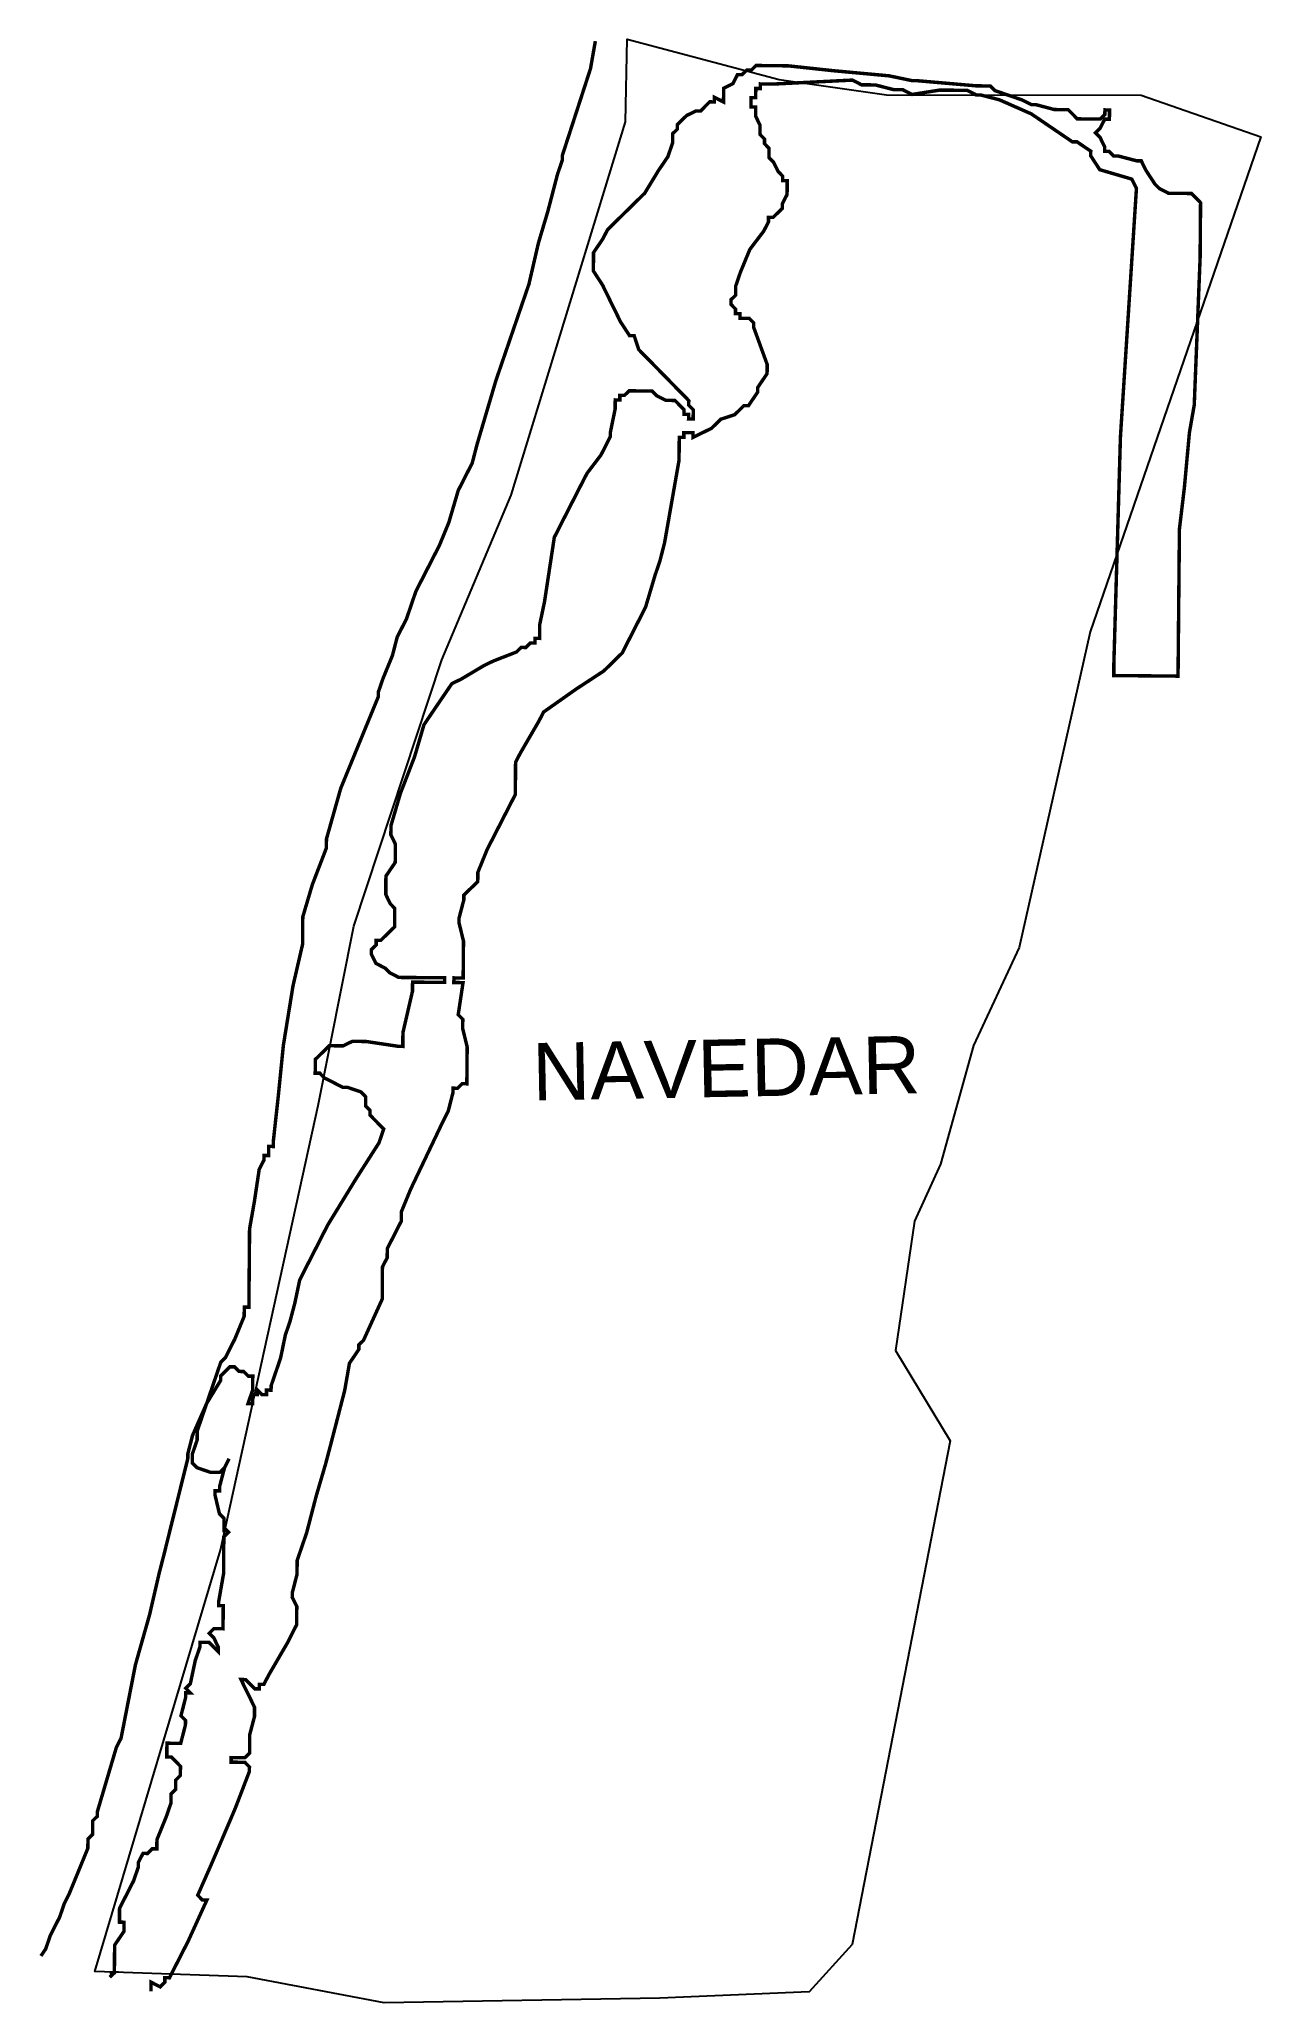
# Model space of a CAD drawing. Header units: metres. Extents: x 274296 to 275359, y 2069436 to 2071143.
import ezdxf

# ---------------------------------------------------------------- set-up
doc = ezdxf.new("R2010")
doc.units = ezdxf.units.M
for name, color, linetype in [('HIGH TIDE LINE', 6, 'Continuous'), ('village', 3, 'Continuous'), ('VILLAGE NAME', 250, 'Continuous')]:
    doc.layers.add(name, color=color, linetype=linetype)
doc.styles.get("Standard").update_dxf_attribs({"font": 'simplex.shx'})

msp = doc.modelspace()

# ---------------------------------------------------------------- linework, layer by layer
at = {"layer": 'HIGH TIDE LINE', "lineweight": 0}
for points in [[(274297.4, 2069476.2, 3, 3, 0), (274301.5, 2069482.2, 3, 3, 0), (274305.6, 2069494.1, 3, 3, 0), (274313.7, 2069510, 3, 3, 0), (274317.8, 2069522, 3, 3, 0), (274321.9, 2069530, 3, 3, 0), (274338.2, 2069569.8, 3, 3, 0), (274338.3, 2069577.8, 3, 3, 0), (274342.3, 2069581.8, 3, 3, 0), (274342.4, 2069593.7, 3, 3, 0), (274346.5, 2069597.7, 3, 3, 0), (274346.5, 2069601.7, 3, 3, 0), (274363, 2069657.5, 3, 3, 0), (274367.1, 2069665.5, 3, 3, 0), (274379.6, 2069729.4, 3, 3, 0), (274392, 2069773.2, 3, 3, 0), (274400.3, 2069809.2, 3, 3, 0), (274404.4, 2069825.1, 3, 3, 0), (274425.2, 2069908.9, 3, 3, 0), (274425.2, 2069912.9, 3, 3, 0), (274429.3, 2069928.9, 3, 3, 0), (274441.6, 2069956.7, 3, 3, 0), (274453.9, 2069992.6, 3, 3, 0), (274457.9, 2069996.6, 3, 3, 0), (274466, 2070012.5, 3, 3, 0), (274474.2, 2070032.4, 3, 3, 0), (274474.3, 2070040.4, 3, 3, 0), (274478.3, 2070040.4, 3, 3, 0), (274478.9, 2070108.4, 3, 3, 0), (274483.1, 2070132.3, 3, 3, 0), (274487.3, 2070160.3, 3, 3, 0), (274491.4, 2070168.2, 3, 3, 0), (274491.4, 2070172.2, 3, 3, 0), (274495.4, 2070172.2, 3, 3, 0), (274495.5, 2070180.2, 3, 3, 0), (274499.5, 2070180.1, 3, 3, 0), (274499.5, 2070184.1, 3, 3, 0), (274503.9, 2070224.1, 3, 3, 0), (274508.3, 2070268, 3, 3, 0), (274516.7, 2070319.9, 3, 3, 0), (274525, 2070355.8, 3, 3, 0), (274525.2, 2070379.8, 3, 3, 0), (274533.5, 2070407.8, 3, 3, 0), (274545.7, 2070439.6, 3, 3, 0), (274545.8, 2070447.6, 3, 3, 0), (274558.2, 2070491.5, 3, 3, 0), (274574.5, 2070531.3, 3, 3, 0), (274590.9, 2070571.2, 3, 3, 0), (274590.9, 2070575.2, 3, 3, 0), (274595, 2070587.1, 3, 3, 0), (274603.2, 2070607.1, 3, 3, 0), (274607.3, 2070623, 3, 3, 0), (274615.4, 2070638.9, 3, 3, 0), (274623.6, 2070662.9, 3, 3, 0), (274635.8, 2070686.7, 3, 3, 0), (274639.9, 2070694.7, 3, 3, 0), (274644, 2070702.7, 3, 3, 0), (274652.2, 2070722.6, 3, 3, 0), (274660.4, 2070750.5, 3, 3, 0), (274672.6, 2070774.4, 3, 3, 0), (274676.7, 2070790.3, 3, 3, 0), (274693.2, 2070846.2, 3, 3, 0), (274721.9, 2070929.9, 3, 3, 0), (274730.2, 2070965.8, 3, 3, 0), (274738.5, 2070993.7, 3, 3, 0), (274746.8, 2071025.6, 3, 3, 0), (274750.9, 2071037.6, 3, 3, 0), (274750.9, 2071041.6, 3, 3, 0), (274775.5, 2071117.4, 3, 3, 0), (274779.7, 2071141.3, 3, 3, 0)], [(274393.1, 2069445.4, 3, 3, 0), (274393.2, 2069453.4, 3, 3, 0), (274401.1, 2069449.3, 3, 3, 0), (274405.2, 2069453.3, 3, 3, 0), (274405.2, 2069457.3, 3, 3, 0), (274409.2, 2069457.2, 3, 3, 0), (274425.5, 2069489.1, 3, 3, 0), (274441.8, 2069524.9, 3, 3, 0), (274437.8, 2069524.9, 3, 3, 0), (274433.8, 2069529, 3, 3, 0), (274446.1, 2069556.9, 3, 3, 0), (274466.5, 2069604.7, 3, 3, 0), (274478.7, 2069636.5, 3, 3, 0), (274478.8, 2069640.5, 3, 3, 0), (274474.8, 2069644.6, 3, 3, 0), (274462.8, 2069644.7, 3, 3, 0), (274462.9, 2069648.7, 3, 3, 0), (274474.8, 2069648.6, 3, 3, 0), (274478.9, 2069652.5, 3, 3, 0), (274479, 2069668.5, 3, 3, 0), (274483.2, 2069684.5, 3, 3, 0), (274483.2, 2069692.5, 3, 3, 0), (274479.3, 2069700.5, 3, 3, 0), (274471.4, 2069716.6, 3, 3, 0), (274475.4, 2069716.5, 3, 3, 0), (274479.4, 2069712.5, 3, 3, 0), (274483.4, 2069708.5, 3, 3, 0), (274487.4, 2069708.4, 3, 3, 0), (274487.4, 2069712.4, 3, 3, 0), (274491.4, 2069712.4, 3, 3, 0), (274495.5, 2069720.4, 3, 3, 0), (274511.7, 2069748.2, 3, 3, 0), (274519.8, 2069764.1, 3, 3, 0), (274520, 2069780.1, 3, 3, 0), (274516, 2069788.2, 3, 3, 0), (274516.1, 2069792.2, 3, 3, 0), (274520.2, 2069808.1, 3, 3, 0), (274520.3, 2069820.1, 3, 3, 0), (274524.4, 2069832.1, 3, 3, 0), (274528.5, 2069844, 3, 3, 0), (274536.8, 2069875.9, 3, 3, 0), (274545, 2069903.9, 3, 3, 0), (274549.2, 2069919.8, 3, 3, 0), (274561.6, 2069967.7, 3, 3, 0), (274565.8, 2069991.6, 3, 3, 0), (274573.9, 2070003.6, 3, 3, 0), (274573.9, 2070007.6, 3, 3, 0), (274578, 2070011.5, 3, 3, 0), (274594.3, 2070047.4, 3, 3, 0), (274594.5, 2070075.4, 3, 3, 0), (274598.6, 2070083.3, 3, 3, 0), (274598.7, 2070091.3, 3, 3, 0), (274610.9, 2070115.2, 3, 3, 0), (274610.9, 2070123.2, 3, 3, 0), (274619.1, 2070143.1, 3, 3, 0), (274647.6, 2070202.8, 3, 3, 0), (274651.7, 2070210.8, 3, 3, 0), (274655.8, 2070226.8, 3, 3, 0), (274655.8, 2070230.8, 3, 3, 0), (274659.8, 2070230.7, 3, 3, 0), (274663.9, 2070234.7, 3, 3, 0), (274667.9, 2070234.6, 3, 3, 0), (274668.2, 2070266.6, 3, 3, 0), (274664.3, 2070282.7, 3, 3, 0), (274664.4, 2070290.7, 3, 3, 0), (274660.4, 2070294.7, 3, 3, 0), (274664.6, 2070322.6, 3, 3, 0), (274656.6, 2070322.7, 3, 3, 0), (274656.7, 2070326.7, 3, 3, 0), (274664.7, 2070326.6, 3, 3, 0), (274665, 2070358.6, 3, 3, 0), (274661.1, 2070374.6, 3, 3, 0), (274661.1, 2070378.6, 3, 3, 0), (274665.3, 2070394.6, 3, 3, 0), (274665.3, 2070398.6, 3, 3, 0), (274669.3, 2070402.6, 3, 3, 0), (274673.4, 2070406.5, 3, 3, 0), (274677.4, 2070410.5, 3, 3, 0), (274677.5, 2070418.5, 3, 3, 0), (274685.6, 2070438.4, 3, 3, 0), (274710.1, 2070486.2, 3, 3, 0), (274710.3, 2070514.2, 3, 3, 0), (274714.4, 2070522.1, 3, 3, 0), (274730.6, 2070550, 3, 3, 0), (274734.7, 2070557.9, 3, 3, 0), (274762.8, 2070577.7, 3, 3, 0), (274786.9, 2070593.5, 3, 3, 0), (274791, 2070597.4, 3, 3, 0), (274795, 2070601.4, 3, 3, 0), (274803.1, 2070609.3, 3, 3, 0), (274823.4, 2070649.1, 3, 3, 0), (274831.7, 2070677, 3, 3, 0), (274835.8, 2070689, 3, 3, 0), (274839.9, 2070705, 3, 3, 0), (274844.1, 2070728.9, 3, 3, 0), (274852.5, 2070776.8, 3, 3, 0), (274852.7, 2070796.8, 3, 3, 0), (274856.7, 2070796.8, 3, 3, 0), (274856.7, 2070800.8, 3, 3, 0), (274864.7, 2070800.7, 3, 3, 0), (274864.7, 2070796.7, 3, 3, 0), (274880.7, 2070804.6, 3, 3, 0), (274884.8, 2070808.5, 3, 3, 0), (274888.8, 2070812.5, 3, 3, 0), (274900.8, 2070816.4, 3, 3, 0), (274904.9, 2070820.3, 3, 3, 0), (274908.9, 2070824.3, 3, 3, 0), (274912.9, 2070824.3, 3, 3, 0), (274921, 2070836.2, 3, 3, 0), (274921, 2070840.2, 3, 3, 0), (274929.1, 2070852.1, 3, 3, 0), (274929.2, 2070860.1, 3, 3, 0), (274917.5, 2070892.2, 3, 3, 0), (274917.5, 2070896.2, 3, 3, 0), (274913.6, 2070900.2, 3, 3, 0), (274905.6, 2070900.3, 3, 3, 0), (274905.6, 2070904.3, 3, 3, 0), (274901.6, 2070904.3, 3, 3, 0), (274901.6, 2070908.3, 3, 3, 0), (274897.7, 2070912.4, 3, 3, 0), (274897.7, 2070916.4, 3, 3, 0), (274901.7, 2070920.3, 3, 3, 0), (274901.8, 2070928.3, 3, 3, 0), (274905.9, 2070940.3, 3, 3, 0), (274914.1, 2070960.2, 3, 3, 0), (274926.2, 2070976.1, 3, 3, 0), (274930.3, 2070984.1, 3, 3, 0), (274930.3, 2070988, 3, 3, 0), (274934.3, 2070988, 3, 3, 0), (274942.4, 2070995.9, 3, 3, 0), (274942.4, 2070999.9, 3, 3, 0), (274946.5, 2071007.9, 3, 3, 0), (274946.6, 2071019.9, 3, 3, 0), (274942.6, 2071019.9, 3, 3, 0), (274942.6, 2071023.9, 3, 3, 0), (274938.7, 2071028, 3, 3, 0), (274934.7, 2071036, 3, 3, 0), (274930.8, 2071040, 3, 3, 0), (274930.8, 2071048, 3, 3, 0), (274926.9, 2071052.1, 3, 3, 0), (274926.9, 2071056.1, 3, 3, 0), (274923, 2071060.1, 3, 3, 0), (274923, 2071068.1, 3, 3, 0), (274919.1, 2071076.1, 3, 3, 0), (274919.2, 2071084.1, 3, 3, 0), (274915.2, 2071084.1, 3, 3, 0), (274915.2, 2071092.1, 3, 3, 0), (274919.2, 2071092.1, 3, 3, 0), (274919.3, 2071100.1, 3, 3, 0), (274923.3, 2071100.1, 3, 3, 0), (274923.3, 2071104.1, 3, 3, 0), (274935.3, 2071104, 3, 3, 0), (275003.3, 2071107.4, 3, 3, 0), (275011.3, 2071103.3, 3, 3, 0), (275023.3, 2071103.2, 3, 3, 0), (275039.2, 2071099.1, 3, 3, 0), (275047.2, 2071099, 3, 3, 0), (275055.2, 2071094.9, 3, 3, 0), (275079.2, 2071098.7, 3, 3, 0), (275103.2, 2071098.5, 3, 3, 0), (275111.2, 2071094.4, 3, 3, 0), (275115.2, 2071094.4, 3, 3, 0), (275131.1, 2071090.3, 3, 3, 0), (275159, 2071078, 3, 3, 0), (275194.7, 2071053.7, 3, 3, 0), (275198.7, 2071053.7, 3, 3, 0), (275210.7, 2071045.6, 3, 3, 0), (275210.6, 2071041.6, 3, 3, 0), (275218.5, 2071029.5, 3, 3, 0), (275246.4, 2071021.3, 3, 3, 0), (275250.4, 2071013.2, 3, 3, 0), (275236.5, 2070797.4, 3, 3, 0), (275230.7, 2070597.6, 3, 3, 0), (275230.7, 2070589.6, 3, 3, 0), (275286.6, 2070589.1, 3, 3, 0), (275287.8, 2070717, 3, 3, 0), (275292.1, 2070753, 3, 3, 0), (275296.5, 2070800.9, 3, 3, 0), (275300.7, 2070824.9, 3, 3, 0), (275305.8, 2070952.8, 3, 3, 0), (275306.2, 2071000.8, 3, 3, 0), (275302.3, 2071004.8, 3, 3, 0), (275298.3, 2071008.8, 3, 3, 0), (275278.3, 2071009, 3, 3, 0), (275270.4, 2071013.1, 3, 3, 0), (275266.4, 2071017.1, 3, 3, 0), (275258.5, 2071029.2, 3, 3, 0), (275254.6, 2071037.2, 3, 3, 0), (275250.6, 2071037.2, 3, 3, 0), (275234.6, 2071041.4, 3, 3, 0), (275230.6, 2071041.4, 3, 3, 0), (275226.7, 2071045.4, 3, 3, 0), (275222.7, 2071045.5, 3, 3, 0), (275222.7, 2071049.5, 3, 3, 0), (275218.8, 2071057.5, 3, 3, 0), (275214.8, 2071061.5, 3, 3, 0), (275218.8, 2071065.5, 3, 3, 0), (275222.9, 2071073.5, 3, 3, 0), (275226.9, 2071073.4, 3, 3, 0), (275227, 2071081.4, 3, 3, 0), (275223, 2071081.5, 3, 3, 0), (275222.9, 2071077.5, 3, 3, 0), (275218.9, 2071073.5, 3, 3, 0), (275198.9, 2071073.7, 3, 3, 0), (275195, 2071077.7, 3, 3, 0), (275191, 2071081.7, 3, 3, 0), (275179, 2071081.8, 3, 3, 0), (275163.1, 2071086, 3, 3, 0), (275159.1, 2071086, 3, 3, 0), (275151.1, 2071090.1, 3, 3, 0), (275127.2, 2071098.3, 3, 3, 0), (275123.2, 2071102.3, 3, 3, 0), (275111.2, 2071102.4, 3, 3, 0), (275059.3, 2071106.9, 3, 3, 0), (275055.3, 2071106.9, 3, 3, 0), (275035.3, 2071111.1, 3, 3, 0), (274987.4, 2071115.5, 3, 3, 0), (274947.5, 2071119.8, 3, 3, 0), (274919.5, 2071120.1, 3, 3, 0), (274915.5, 2071116.1, 3, 3, 0), (274911.5, 2071116.2, 3, 3, 0), (274907.4, 2071112.2, 3, 3, 0), (274903.4, 2071112.2, 3, 3, 0), (274899.4, 2071104.3, 3, 3, 0), (274891.3, 2071100.3, 3, 3, 0), (274891.2, 2071088.4, 3, 3, 0), (274883.3, 2071092.4, 3, 3, 0), (274883.2, 2071088.4, 3, 3, 0), (274879.2, 2071088.5, 3, 3, 0), (274871.2, 2071080.5, 3, 3, 0), (274867.2, 2071080.6, 3, 3, 0), (274859.1, 2071076.6, 3, 3, 0), (274855.1, 2071072.7, 3, 3, 0), (274851.1, 2071068.7, 3, 3, 0), (274851, 2071064.7, 3, 3, 0), (274847, 2071060.8, 3, 3, 0), (274846.9, 2071052.8, 3, 3, 0), (274842.8, 2071040.8, 3, 3, 0), (274834.7, 2071028.9, 3, 3, 0), (274822.6, 2071009, 3, 3, 0), (274818.5, 2071005, 3, 3, 0), (274802.4, 2070989.2, 3, 3, 0), (274790.3, 2070977.3, 3, 3, 0), (274786.2, 2070969.3, 3, 3, 0), (274778.1, 2070957.4, 3, 3, 0), (274778, 2070941.4, 3, 3, 0), (274785.9, 2070929.3, 3, 3, 0), (274793.7, 2070913.3, 3, 3, 0), (274801.6, 2070897.2, 3, 3, 0), (274809.5, 2070885.1, 3, 3, 0), (274813.5, 2070885.1, 3, 3, 0), (274817.4, 2070873.1, 3, 3, 0), (274821.3, 2070869.1, 3, 3, 0), (274829.3, 2070861, 3, 3, 0), (274849.1, 2070840.8, 3, 3, 0), (274861, 2070828.7, 3, 3, 0), (274860.9, 2070824.7, 3, 3, 0), (274864.9, 2070820.7, 3, 3, 0), (274864.8, 2070812.7, 3, 3, 0), (274860.8, 2070812.7, 3, 3, 0), (274860.9, 2070816.7, 3, 3, 0), (274856.9, 2070816.8, 3, 3, 0), (274856.9, 2070820.8, 3, 3, 0), (274852.9, 2070824.8, 3, 3, 0), (274849, 2070828.8, 3, 3, 0), (274841, 2070828.9, 3, 3, 0), (274833, 2070833, 3, 3, 0), (274829.1, 2070837, 3, 3, 0), (274809.1, 2070837.2, 3, 3, 0), (274805, 2070833.2, 3, 3, 0), (274801, 2070833.2, 3, 3, 0), (274801, 2070829.2, 3, 3, 0), (274797, 2070829.3, 3, 3, 0), (274796.9, 2070821.3, 3, 3, 0), (274792.8, 2070801.3, 3, 3, 0), (274792.7, 2070797.3, 3, 3, 0), (274784.6, 2070781.4, 3, 3, 0), (274772.5, 2070765.5, 3, 3, 0), (274768.4, 2070757.6, 3, 3, 0), (274752.1, 2070725.7, 3, 3, 0), (274748.1, 2070717.8, 3, 3, 0), (274744, 2070709.8, 3, 3, 0), (274735.5, 2070653.9, 3, 3, 0), (274731.3, 2070633.9, 3, 3, 0), (274731.2, 2070621.9, 3, 3, 0), (274727.2, 2070622, 3, 3, 0), (274727.2, 2070618, 3, 3, 0), (274723.2, 2070618, 3, 3, 0), (274719.2, 2070614, 3, 3, 0), (274715.2, 2070614.1, 3, 3, 0), (274711.1, 2070610.1, 3, 3, 0), (274691.1, 2070602.3, 3, 3, 0), (274683, 2070598.4, 3, 3, 0), (274663, 2070586.5, 3, 3, 0), (274654.9, 2070582.6, 3, 3, 0), (274646.8, 2070570.7, 3, 3, 0), (274638.7, 2070558.8, 3, 3, 0), (274630.6, 2070546.8, 3, 3, 0), (274622.4, 2070518.9, 3, 3, 0), (274610.1, 2070487.1, 3, 3, 0), (274601.9, 2070459.1, 3, 3, 0), (274601.8, 2070451.1, 3, 3, 0), (274605.7, 2070443.1, 3, 3, 0), (274605.6, 2070427.1, 3, 3, 0), (274597.5, 2070415.2, 3, 3, 0), (274597.4, 2070399.2, 3, 3, 0), (274601.3, 2070391.2, 3, 3, 0), (274605.2, 2070387.1, 3, 3, 0), (274605.1, 2070371.1, 3, 3, 0), (274597, 2070363.2, 3, 3, 0), (274593, 2070359.3, 3, 3, 0), (274589, 2070359.3, 3, 3, 0), (274589, 2070355.3, 3, 3, 0), (274584.9, 2070351.3, 3, 3, 0), (274584.9, 2070347.3, 3, 3, 0), (274588.8, 2070339.3, 3, 3, 0), (274596.8, 2070335.2, 3, 3, 0), (274600.8, 2070331.2, 3, 3, 0), (274608.7, 2070327.1, 3, 3, 0), (274648.7, 2070326.8, 3, 3, 0), (274648.7, 2070322.8, 3, 3, 0), (274620.7, 2070323, 3, 3, 0), (274620.6, 2070315, 3, 3, 0), (274612.3, 2070279.1, 3, 3, 0), (274612.2, 2070267.1, 3, 3, 0), (274608.2, 2070267.2, 3, 3, 0), (274580.2, 2070271.4, 3, 3, 0), (274568.3, 2070271.5, 3, 3, 0), (274560.2, 2070267.6, 3, 3, 0), (274548.2, 2070267.7, 3, 3, 0), (274544.2, 2070263.7, 3, 3, 0), (274536.1, 2070255.8, 3, 3, 0), (274536, 2070243.8, 3, 3, 0), (274540, 2070243.8, 3, 3, 0), (274544, 2070239.7, 3, 3, 0), (274559.9, 2070231.6, 3, 3, 0), (274563.9, 2070231.6, 3, 3, 0), (274575.9, 2070227.5, 3, 3, 0), (274579.8, 2070223.4, 3, 3, 0), (274579.8, 2070215.4, 3, 3, 0), (274583.7, 2070211.4, 3, 3, 0), (274583.7, 2070207.4, 3, 3, 0), (274587.6, 2070203.4, 3, 3, 0), (274591.6, 2070199.3, 3, 3, 0), (274595.6, 2070195.3, 3, 3, 0), (274591.5, 2070183.3, 3, 3, 0), (274571.2, 2070151.5, 3, 3, 0), (274546.9, 2070111.8, 3, 3, 0), (274542.8, 2070103.8, 3, 3, 0), (274534.7, 2070087.9, 3, 3, 0), (274526.5, 2070071.9, 3, 3, 0), (274522.5, 2070064, 3, 3, 0), (274518.3, 2070044, 3, 3, 0), (274514.1, 2070028.1, 3, 3, 0), (274510, 2070016.1, 3, 3, 0), (274505.9, 2069996.2, 3, 3, 0), (274501.8, 2069984.2, 3, 3, 0), (274497.7, 2069972.2, 3, 3, 0), (274497.6, 2069968.2, 3, 3, 0), (274493.6, 2069968.3, 3, 3, 0), (274493.6, 2069964.3, 3, 3, 0), (274489.6, 2069964.3, 3, 3, 0), (274485.6, 2069968.3, 3, 3, 0), (274485.6, 2069964.3, 3, 3, 0), (274481.6, 2069964.4, 3, 3, 0), (274481.5, 2069956.4, 3, 3, 0), (274477.5, 2069956.4, 3, 3, 0), (274481.6, 2069968.4, 3, 3, 0), (274481.7, 2069980.4, 3, 3, 0), (274477.8, 2069980.4, 3, 3, 0), (274473.8, 2069984.4, 3, 3, 0), (274469.8, 2069984.5, 3, 3, 0), (274465.8, 2069988.5, 3, 3, 0), (274461.8, 2069988.5, 3, 3, 0), (274457.8, 2069984.6, 3, 3, 0), (274453.8, 2069980.6, 3, 3, 0), (274453.7, 2069976.6, 3, 3, 0), (274441.6, 2069956.7, 3, 3, 0), (274433.4, 2069932.8, 3, 3, 0), (274433.3, 2069924.8, 3, 3, 0), (274429.2, 2069912.9, 3, 3, 0), (274429.1, 2069904.9, 3, 3, 0), (274433.1, 2069900.8, 3, 3, 0), (274445, 2069896.7, 3, 3, 0), (274453, 2069896.7, 3, 3, 0), (274457.1, 2069900.6, 3, 3, 0), (274461.1, 2069908.6, 3, 3, 0), (274457.1, 2069900.6, 3, 3, 0), (274452.9, 2069884.7, 3, 3, 0), (274452.9, 2069880.7, 3, 3, 0), (274448.9, 2069880.7, 3, 3, 0), (274448.9, 2069876.7, 3, 3, 0), (274452.7, 2069860.7, 3, 3, 0), (274456.7, 2069856.6, 3, 3, 0), (274456.6, 2069844.7, 3, 3, 0), (274456.6, 2069848.6, 3, 3, 0), (274460.6, 2069844.6, 3, 3, 0), (274456.5, 2069840.7, 3, 3, 0), (274456.3, 2069808.7, 3, 3, 0), (274452.1, 2069784.7, 3, 3, 0), (274452, 2069780.7, 3, 3, 0), (274456, 2069780.7, 3, 3, 0), (274455.8, 2069760.7, 3, 3, 0), (274447.8, 2069760.8, 3, 3, 0), (274443.8, 2069756.8, 3, 3, 0), (274447.8, 2069752.8, 3, 3, 0), (274451.7, 2069744.7, 3, 3, 0), (274451.7, 2069740.7, 3, 3, 0), (274443.7, 2069748.8, 3, 3, 0), (274435.7, 2069748.9, 3, 3, 0), (274435.7, 2069744.9, 3, 3, 0), (274431.6, 2069732.9, 3, 3, 0), (274427.4, 2069713, 3, 3, 0), (274423.4, 2069709, 3, 3, 0), (274427.4, 2069705, 3, 3, 0), (274423.4, 2069705, 3, 3, 0), (274423.3, 2069701, 3, 3, 0), (274419.2, 2069685, 3, 3, 0), (274423.2, 2069681, 3, 3, 0), (274423.1, 2069677, 3, 3, 0), (274419, 2069661.1, 3, 3, 0), (274407, 2069661.2, 3, 3, 0), (274406.9, 2069649.2, 3, 3, 0), (274410.9, 2069649.1, 3, 3, 0), (274414.9, 2069645.1, 3, 3, 0), (274418.8, 2069641.1, 3, 3, 0), (274418.7, 2069633.1, 3, 3, 0), (274414.7, 2069629.1, 3, 3, 0), (274414.6, 2069621.1, 3, 3, 0), (274410.6, 2069617.1, 3, 3, 0), (274410.5, 2069609.1, 3, 3, 0), (274406.4, 2069597.2, 3, 3, 0), (274398.3, 2069577.3, 3, 3, 0), (274398.2, 2069569.3, 3, 3, 0), (274394.2, 2069569.3, 3, 3, 0), (274390.2, 2069565.3, 3, 3, 0), (274386.2, 2069565.4, 3, 3, 0), (274382.1, 2069557.4, 3, 3, 0), (274382.1, 2069553.4, 3, 3, 0), (274378, 2069541.5, 3, 3, 0), (274365.8, 2069517.6, 3, 3, 0), (274365.7, 2069505.6, 3, 3, 0), (274369.7, 2069505.5, 3, 3, 0), (274369.6, 2069497.5, 3, 3, 0), (274361.5, 2069485.6, 3, 3, 0), (274361.3, 2069461.6, 3, 3, 0), (274357.3, 2069461.7, 3, 3, 0), (274361.3, 2069461.6, 3, 3, 0), (274357.2, 2069457.7, 3, 3, 0)]]:
    msp.add_lwpolyline(points, format="xyseb", dxfattribs=at)
at = {"layer": 'village', "color": 3}
msp.add_polyline3d([(274453.7, 2069829.1, 0), (274538.7, 2070215.8, 0), (274569.5, 2070371.6, 0), (274646.2, 2070603.3, 0), (274706.6, 2070746.5, 0), (274806, 2071071.2, 0), (274807.4, 2071142.9, 0), (274939.6, 2071107.9, 0), (275032.9, 2071094.6, 0), (275254.5, 2071094.2, 0), (275358.5, 2071058.1, 0), (275210.1, 2070627.5, 0), (275148.3, 2070353.1, 0), (275108.6, 2070267.8, 0), (275079.9, 2070164.8, 0), (275057.4, 2070115.1, 0), (275040.9, 2070002.7, 0), (275088.3, 2069924.2, 0), (275003, 2069486.2, 0), (274965.6, 2069444.9, 0), (274835.8, 2069439.4, 0), (274596, 2069435.5, 0), (274476.8, 2069458.1, 0), (274344.3, 2069462.6, 0)], close=True, dxfattribs=at)

# ---------------------------------------------------------------- texts
at = {"layer": 'VILLAGE NAME', "insert": (274724.3, 2070270), "char_height": 50, "attachment_point": 1, "rotation": 1.1028}
msp.add_mtext_dynamic_manual_height_columns('{\\fArial|b0|i0|c0|p34;NAVEDAR}', width=726.929, gutter_width=543.7, heights=[0], dxfattribs=at)

doc.saveas('drawing.dxf')
